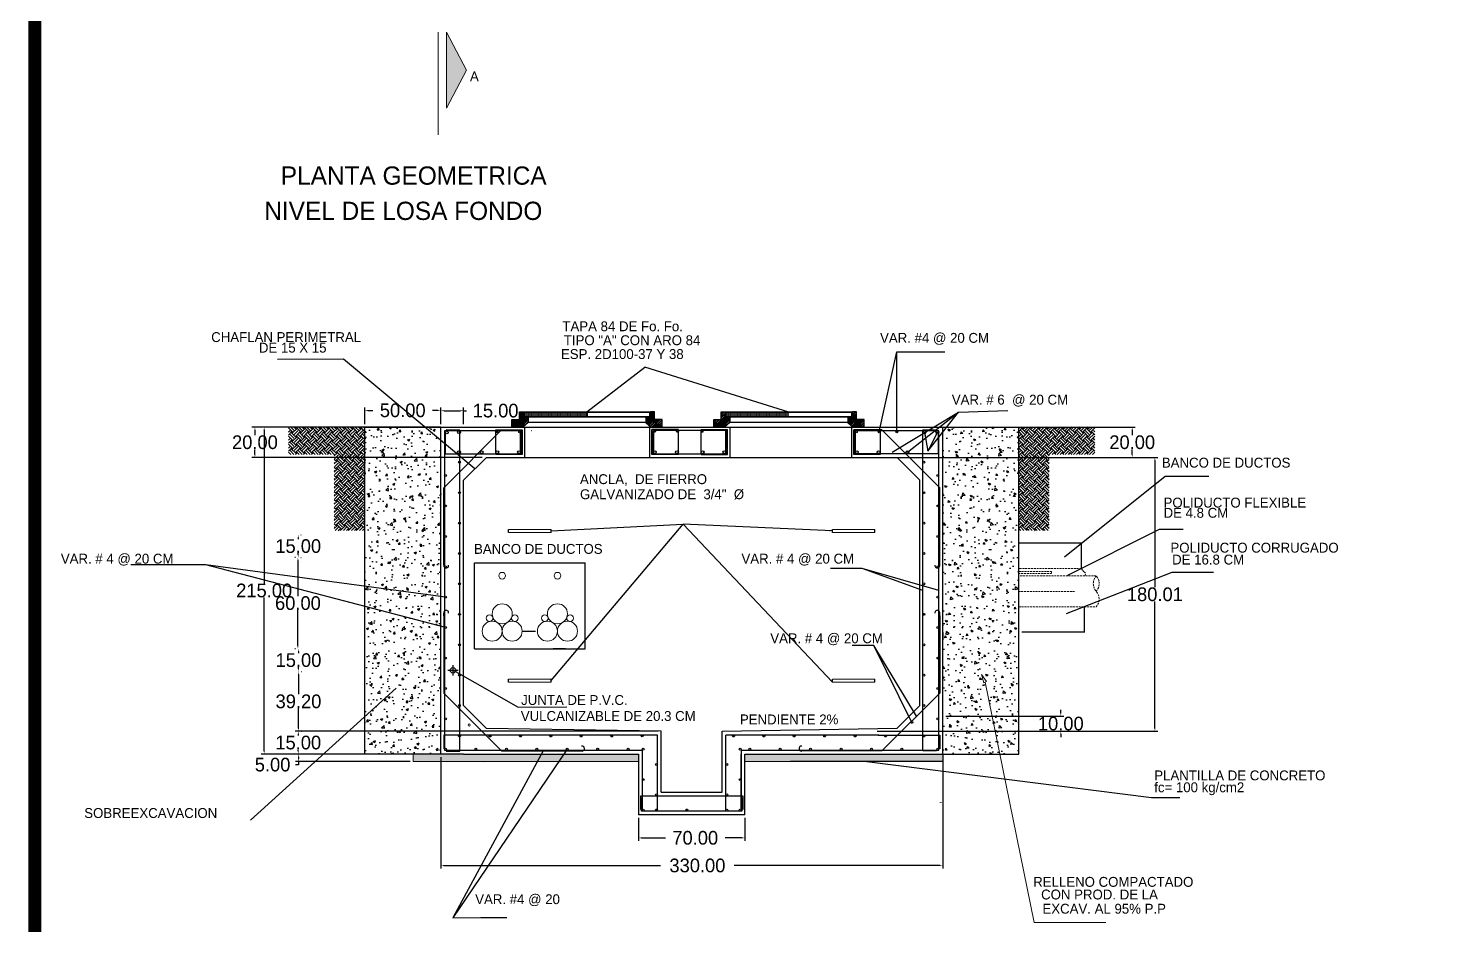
# Model space of a CAD drawing. Header units: centimetres. Extents: x 96 to 420531, y -3168 to 2218.
# Drawn here: x 96 to 1027, y 1113 to 1702 of the extents above; entities that cross this region are included whole.
import ezdxf

# ---------------------------------------------------------------- set-up
doc = ezdxf.new("R2010")
doc.units = ezdxf.units.CM
doc.header["$LTSCALE"] = 10
doc.header["$MEASUREMENT"] = 0
doc.linetypes.add('HIDDEN2', pattern=[0.1875, 0.125, -0.0625])
doc.layers.get('0').update_dxf_attribs({"linetype": 'CONTINUOUS'})
doc.layers.get('DEFPOINTS').update_dxf_attribs({"color": 2, "linetype": 'CONTINUOUS'})
for name, color, linetype in [('CABLES Y VARILLAS', 7, 'CONTINUOUS'), ('CONCRETO', 7, 'CONTINUOUS'), ('DIM', 7, 'CONTINUOUS'), ('Ductos', 30, 'CONTINUOUS'), ('HERRAJE', 13, 'CONTINUOUS'), ('MARCO', 7, 'CONTINUOUS'), ('REGISTRO', 1, 'CONTINUOUS'), ('TAPA', 120, 'CONTINUOUS'), ('TEXTOS', 7, 'CONTINUOUS'), ('TIERRA', 32, 'CONTINUOUS'), ('VARILLAS', 30, 'CONTINUOUS')]:
    doc.layers.add(name, color=color, linetype=linetype)
doc.styles.get("Standard").update_dxf_attribs({"font": ''})
doc.styles.add('Zurich', font='')
doc.styles.get('Standard').set_extended_font_data('Zurich Ex BT')
doc.styles.get('Zurich').set_extended_font_data('Zurich Ex BT')
doc.dimstyles.get("Standard").update_dxf_attribs({"dimtxt": 9, "dimasz": 2, "dimexe": 2, "dimexo": 2, "dimgap": 0.09, "dimtad": 0, "dimtih": 1, "dimtoh": 1, "dimzin": 0, "dimdsep": 46, "dimtxsty": 'Standard', "dimcen": 0.09, "dimadec": 0, "dimazin": 0, "dimtfac": 1, "dimtofl": 0, "dimtmove": 0, "dimatfit": 3, "dimfxl": 0, "dimtolj": 1, "dimtzin": 0, "dimarcsym": 0})
pattern_1 = [(45, (-263.6531, 1297.6111), (-0.8838835, 0.8838835), []), (45, (-263.6531, 1298.2361), (-0.8838835, 0.8838835), [])]
pattern_2 = [(45, (-130.9531, 1297.6111), (-0.8838835, 0.8838835), []), (45, (-130.9531, 1298.2361), (-0.8838835, 0.8838835), [])]

# ---------------------------------------------------------------- blocks, each defined once
blk = doc.blocks.new('_ClosedBlank')
at = {"color": 0, "linetype": 'ByBlock', "lineweight": -2}
for p, q in [((-1, 0.17), (0, 0)), ((-1, 0.17), (-1, -0.17)), ((0, 0), (-1, -0.17))]:
    blk.add_line(p, q, dxfattribs=at)
blk = doc.blocks.new('*D14')
at = {"layer": 'DEFPOINTS', "color": 0}
for p in [(244.71, 1439.9), (366.88, 1439.9), (396.07, 1419.91)]:
    blk.add_point(p, dxfattribs=at)
at = {"layer": 'DIM', "color": 0, "lineweight": -2}
for p, q in [((364.88, 1439.9), (242.71, 1439.9)), ((244.71, 1437.9), (244.71, 1434.57)), ((394.07, 1419.91), (242.71, 1419.91)), ((244.71, 1421.91), (244.71, 1425.24))]:
    blk.add_line(p, q, dxfattribs=at)
at = {"layer": 'DIM', "color": 0}
for points in [[(244.37, 1437.9), (245.04, 1437.9), (244.71, 1439.9)], [(244.37, 1421.91), (245.04, 1421.91), (244.71, 1419.91)]]:
    blk.add_solid(points, dxfattribs=at)
at = {"layer": 'DIM', "color": 0, "insert": (244.71, 1429.9), "char_height": 9, "attachment_point": 5}
blk.add_mtext('\\A1;20.00', dxfattribs=at)
blk = doc.blocks.new('*D15')
at = {"layer": 'DEFPOINTS', "color": 0}
for p in [(348.78, 1224.9), (273.44, 1219.9), (348.78, 1219.9)]:
    blk.add_point(p, dxfattribs=at)
at = {"layer": 'DIM', "color": 0, "lineweight": -2}
for p, q in [((346.78, 1224.9), (271.44, 1224.9)), ((273.44, 1222.9), (273.44, 1221.9)), ((346.78, 1219.9), (271.44, 1219.9)), ((273.44, 1217.9), (271.44, 1217.9)), ((273.44, 1219.9), (273.44, 1217.9))]:
    blk.add_line(p, q, dxfattribs=at)
at = {"layer": 'DIM', "color": 0}
for points in [[(273.11, 1222.9), (273.77, 1222.9), (273.44, 1224.9)], [(273.11, 1221.9), (273.77, 1221.9), (273.44, 1219.9)]]:
    blk.add_solid(points, dxfattribs=at)
at = {"layer": 'DIM', "color": 0, "insert": (256.32, 1217.9), "char_height": 9, "attachment_point": 5}
blk.add_mtext('\\A1;5.00', dxfattribs=at)
blk = doc.blocks.new('*D16')
at = {"layer": 'DEFPOINTS', "color": 0}
for p in [(366.88, 1450.87), (316.88, 1439.9), (366.88, 1439.9)]:
    blk.add_point(p, dxfattribs=at)
at = {"layer": 'DIM', "color": 0, "lineweight": -2}
for p, q in [((316.88, 1441.9), (316.88, 1452.87)), ((318.88, 1450.87), (322.25, 1450.87)), ((364.88, 1450.87), (361.51, 1450.87)), ((366.88, 1441.9), (366.88, 1452.87))]:
    blk.add_line(p, q, dxfattribs=at)
at = {"layer": 'DIM', "color": 0}
for points in [[(318.88, 1451.21), (318.88, 1450.54), (316.88, 1450.87)], [(364.88, 1451.21), (364.88, 1450.54), (366.88, 1450.87)]]:
    blk.add_solid(points, dxfattribs=at)
at = {"layer": 'DIM', "color": 0, "insert": (341.88, 1450.87), "char_height": 9, "attachment_point": 5}
blk.add_mtext('\\A1;50.00', dxfattribs=at)
blk = doc.blocks.new('*D17')
at = {"layer": 'DEFPOINTS', "color": 0}
for p in [(381.88, 1450.69), (366.88, 1439.9), (381.88, 1439.9)]:
    blk.add_point(p, dxfattribs=at)
at = {"layer": 'DIM', "color": 0, "lineweight": -2}
for p, q in [((366.88, 1441.9), (366.88, 1452.69)), ((368.88, 1450.69), (379.88, 1450.69)), ((381.88, 1441.9), (381.88, 1452.69)), ((381.88, 1450.69), (383.88, 1450.69))]:
    blk.add_line(p, q, dxfattribs=at)
at = {"layer": 'DIM', "color": 0}
for points in [[(368.88, 1451.02), (368.88, 1450.36), (366.88, 1450.69)], [(379.88, 1451.02), (379.88, 1450.36), (381.88, 1450.69)]]:
    blk.add_solid(points, dxfattribs=at)
at = {"layer": 'DIM', "color": 0, "insert": (402.94, 1450.69), "char_height": 9, "attachment_point": 5}
blk.add_mtext('\\A1;15.00', dxfattribs=at)
blk = doc.blocks.new('*D18')
at = {"layer": 'DEFPOINTS', "color": 0}
for p in [(696.88, 1439.9), (663.71, 1419.91), (821.43, 1419.91)]:
    blk.add_point(p, dxfattribs=at)
at = {"layer": 'DIM', "color": 0, "lineweight": -2}
for p, q in [((698.88, 1439.9), (823.43, 1439.9)), ((821.43, 1437.9), (821.43, 1434.57)), ((665.71, 1419.91), (823.43, 1419.91)), ((821.43, 1421.91), (821.43, 1425.24))]:
    blk.add_line(p, q, dxfattribs=at)
at = {"layer": 'DIM', "color": 0}
for points in [[(821.1, 1437.9), (821.76, 1437.9), (821.43, 1439.9)], [(821.1, 1421.91), (821.76, 1421.91), (821.43, 1419.91)]]:
    blk.add_solid(points, dxfattribs=at)
at = {"layer": 'DIM', "color": 0, "insert": (821.43, 1429.9), "char_height": 9, "attachment_point": 5}
blk.add_mtext('\\A1;20.00', dxfattribs=at)
blk = doc.blocks.new('*D19')
at = {"layer": 'DEFPOINTS', "color": 0}
for p in [(366.88, 1439.9), (250.79, 1224.9), (366.88, 1224.9)]:
    blk.add_point(p, dxfattribs=at)
at = {"layer": 'DIM', "color": 0, "lineweight": -2}
for p, q in [((364.88, 1439.9), (248.79, 1439.9)), ((250.79, 1437.9), (250.79, 1337.07)), ((250.79, 1226.9), (250.79, 1327.74)), ((364.88, 1224.9), (248.79, 1224.9))]:
    blk.add_line(p, q, dxfattribs=at)
at = {"layer": 'DIM', "color": 0}
for points in [[(250.46, 1437.9), (251.12, 1437.9), (250.79, 1439.9)], [(250.46, 1226.9), (251.12, 1226.9), (250.79, 1224.9)]]:
    blk.add_solid(points, dxfattribs=at)
at = {"layer": 'DIM', "color": 0, "insert": (250.79, 1332.4), "char_height": 9, "attachment_point": 5}
blk.add_mtext('\\A1;215.00', dxfattribs=at)
blk = doc.blocks.new('*D20')
at = {"layer": 'DEFPOINTS', "color": 0}
for p in [(666.88, 1419.91), (651.88, 1239.9), (836.34, 1239.9)]:
    blk.add_point(p, dxfattribs=at)
at = {"layer": 'DIM', "color": 0, "lineweight": -2}
for p, q in [((668.88, 1419.91), (838.34, 1419.91)), ((836.34, 1417.91), (836.34, 1334.57)), ((836.34, 1241.9), (836.34, 1325.24)), ((653.88, 1239.9), (838.34, 1239.9))]:
    blk.add_line(p, q, dxfattribs=at)
at = {"layer": 'DIM', "color": 0}
for points in [[(836.01, 1417.91), (836.68, 1417.91), (836.34, 1419.91)], [(836.01, 1241.9), (836.68, 1241.9), (836.34, 1239.9)]]:
    blk.add_solid(points, dxfattribs=at)
at = {"layer": 'DIM', "color": 0, "insert": (836.34, 1329.9), "char_height": 9, "attachment_point": 5}
blk.add_mtext('\\A1;180.01', dxfattribs=at)
blk = doc.blocks.new('*D21')
at = {"layer": 'DEFPOINTS', "color": 0}
for p in [(696.88, 1249.9), (774.49, 1249.9), (696.88, 1239.9)]:
    blk.add_point(p, dxfattribs=at)
at = {"layer": 'DIM', "color": 0, "lineweight": -2}
for p, q in [((698.88, 1249.9), (776.49, 1249.9)), ((774.49, 1251.9), (774.49, 1253.9)), ((698.88, 1239.9), (776.49, 1239.9)), ((774.49, 1237.9), (774.49, 1235.9))]:
    blk.add_line(p, q, dxfattribs=at)
at = {"layer": 'DIM', "color": 0}
for points in [[(774.16, 1251.9), (774.83, 1251.9), (774.49, 1249.9)], [(774.16, 1237.9), (774.83, 1237.9), (774.49, 1239.9)]]:
    blk.add_solid(points, dxfattribs=at)
at = {"layer": 'DIM', "color": 0, "insert": (774.49, 1244.9), "char_height": 9, "attachment_point": 5}
blk.add_mtext('\\A1;10.00', dxfattribs=at)
blk = doc.blocks.new('*D22')
at = {"layer": 'DEFPOINTS', "color": 0}
for p in [(273.19, 1239.9), (511.88, 1239.9), (366.88, 1224.9)]:
    blk.add_point(p, dxfattribs=at)
at = {"layer": 'DIM', "color": 0, "lineweight": -2}
for p, q in [((509.88, 1239.9), (271.19, 1239.9)), ((273.19, 1237.9), (273.19, 1237.07)), ((364.88, 1224.9), (271.19, 1224.9)), ((273.19, 1226.9), (273.19, 1227.73))]:
    blk.add_line(p, q, dxfattribs=at)
at = {"layer": 'DIM', "color": 0}
for points in [[(272.86, 1237.9), (273.53, 1237.9), (273.19, 1239.9)], [(272.86, 1226.9), (273.53, 1226.9), (273.19, 1224.9)]]:
    blk.add_solid(points, dxfattribs=at)
at = {"layer": 'DIM', "color": 0, "insert": (273.19, 1232.4), "char_height": 9, "attachment_point": 5}
blk.add_mtext('\\A1;15.00', dxfattribs=at)
blk = doc.blocks.new('*D23')
at = {"layer": 'DEFPOINTS', "color": 0}
for p in [(273.19, 1279.1), (273.34, 1279.1), (273.19, 1239.9)]:
    blk.add_point(p, dxfattribs=at)
at = {"layer": 'DIM', "color": 0, "lineweight": -2}
for p, q in [((273.34, 1277.1), (273.34, 1264.17)), ((275.19, 1279.1), (275.34, 1279.1)), ((273.34, 1241.9), (273.34, 1254.83)), ((275.19, 1239.9), (275.34, 1239.9))]:
    blk.add_line(p, q, dxfattribs=at)
at = {"layer": 'DIM', "color": 0}
for points in [[(273.01, 1277.1), (273.67, 1277.1), (273.34, 1279.1)], [(273.01, 1241.9), (273.67, 1241.9), (273.34, 1239.9)]]:
    blk.add_solid(points, dxfattribs=at)
at = {"layer": 'DIM', "color": 0, "insert": (273.34, 1259.5), "char_height": 9, "attachment_point": 5}
blk.add_mtext('\\A1;39.20', dxfattribs=at)
blk = doc.blocks.new('*D24')
at = {"layer": 'DEFPOINTS', "color": 0}
for p in [(273.34, 1294.1), (273.35, 1294.1), (273.34, 1279.1)]:
    blk.add_point(p, dxfattribs=at)
at = {"layer": 'DIM', "color": 0, "lineweight": -2}
for p, q in [((273.35, 1292.1), (273.35, 1291.27)), ((275.34, 1294.1), (275.35, 1294.1)), ((273.35, 1281.1), (273.35, 1281.93)), ((275.34, 1279.1), (275.35, 1279.1))]:
    blk.add_line(p, q, dxfattribs=at)
at = {"layer": 'DIM', "color": 0}
for points in [[(273.01, 1292.1), (273.68, 1292.1), (273.35, 1294.1)], [(273.01, 1281.1), (273.68, 1281.1), (273.35, 1279.1)]]:
    blk.add_solid(points, dxfattribs=at)
at = {"layer": 'DIM', "color": 0, "insert": (273.35, 1286.6), "char_height": 9, "attachment_point": 5}
blk.add_mtext('\\A1;15.00', dxfattribs=at)
blk = doc.blocks.new('*D25')
at = {"layer": 'DEFPOINTS', "color": 0}
for p in [(272.98, 1354.1), (273.35, 1354.1), (273.35, 1294.1)]:
    blk.add_point(p, dxfattribs=at)
at = {"layer": 'DIM', "color": 0, "lineweight": -2}
for p, q in [((271.35, 1354.1), (270.98, 1354.1)), ((272.98, 1352.1), (272.98, 1328.77)), ((272.98, 1296.1), (272.98, 1319.43)), ((271.35, 1294.1), (270.98, 1294.1))]:
    blk.add_line(p, q, dxfattribs=at)
at = {"layer": 'DIM', "color": 0}
for points in [[(272.64, 1352.1), (273.31, 1352.1), (272.98, 1354.1)], [(272.64, 1296.1), (273.31, 1296.1), (272.98, 1294.1)]]:
    blk.add_solid(points, dxfattribs=at)
at = {"layer": 'DIM', "color": 0, "insert": (272.98, 1324.1), "char_height": 9, "attachment_point": 5}
blk.add_mtext('\\A1;60.00', dxfattribs=at)
blk = doc.blocks.new('*D26')
at = {"layer": 'DEFPOINTS', "color": 0}
for p in [(272.98, 1369.1), (273.17, 1369.1), (272.98, 1354.1)]:
    blk.add_point(p, dxfattribs=at)
at = {"layer": 'DIM', "color": 0, "lineweight": -2}
for p, q in [((273.17, 1367.1), (273.17, 1366.27)), ((274.98, 1369.1), (275.17, 1369.1)), ((273.17, 1356.1), (273.17, 1356.93)), ((274.98, 1354.1), (275.17, 1354.1))]:
    blk.add_line(p, q, dxfattribs=at)
at = {"layer": 'DIM', "color": 0}
for points in [[(272.83, 1367.1), (273.5, 1367.1), (273.17, 1369.1)], [(272.83, 1356.1), (273.5, 1356.1), (273.17, 1354.1)]]:
    blk.add_solid(points, dxfattribs=at)
at = {"layer": 'DIM', "color": 0, "insert": (273.17, 1361.6), "char_height": 9, "attachment_point": 5}
blk.add_mtext('\\A1;15.00', dxfattribs=at)
blk = doc.blocks.new('*D34')
at = {"layer": 'DEFPOINTS', "color": 0}
for p in [(496.88, 1184.9), (566.88, 1184.9), (566.88, 1169.76)]:
    blk.add_point(p, dxfattribs=at)
at = {"layer": 'DIM', "color": 0, "lineweight": -2}
for p, q in [((496.88, 1182.9), (496.88, 1167.76)), ((566.88, 1182.9), (566.88, 1167.76)), ((498.88, 1169.76), (514.6, 1169.76)), ((564.88, 1169.76), (553.76, 1169.76))]:
    blk.add_line(p, q, dxfattribs=at)
at = {"layer": 'DIM', "color": 0}
for points in [[(498.88, 1170.1), (498.88, 1169.43), (496.88, 1169.76)], [(564.88, 1170.1), (564.88, 1169.43), (566.88, 1169.76)]]:
    blk.add_solid(points, dxfattribs=at)
at = {"layer": 'DIM', "color": 0, "insert": (534.18, 1169.76), "char_height": 9, "attachment_point": 5}
blk.add_mtext('\\A1;70.00', dxfattribs=at)
blk = doc.blocks.new('*D35')
at = {"layer": 'DEFPOINTS', "color": 0}
for p in [(366.88, 1224.9), (696.88, 1224.9), (696.88, 1151.58)]:
    blk.add_point(p, dxfattribs=at)
at = {"layer": 'DIM', "color": 0, "lineweight": -2}
for p, q in [((366.88, 1222.9), (366.88, 1149.58)), ((696.88, 1222.9), (696.88, 1149.58)), ((368.88, 1151.58), (511.39, 1151.58)), ((694.88, 1151.58), (559.83, 1151.58))]:
    blk.add_line(p, q, dxfattribs=at)
at = {"layer": 'DIM', "color": 0}
for points in [[(368.88, 1151.91), (368.88, 1151.24), (366.88, 1151.58)], [(694.88, 1151.91), (694.88, 1151.24), (696.88, 1151.58)]]:
    blk.add_solid(points, dxfattribs=at)
at = {"layer": 'DIM', "color": 0, "insert": (535.61, 1151.58), "char_height": 9, "attachment_point": 5}
blk.add_mtext('\\A1;330.00', dxfattribs=at)
blk = doc.blocks.new('Marco-Reg')
at = {"layer": 'MARCO', "linetype": 'Continuous', "const_width": 8.47}
blk.add_lwpolyline([(3366.55, 100), (3366.55, 2213.65), (100, 2213.65), (100, 100)], close=True, dxfattribs=at)

msp = doc.modelspace()

# ---------------------------------------------------------------- hatches: boundary and pattern name
at = {"layer": 'CONCRETO'}
h = msp.add_hatch(dxfattribs=at)
h.set_pattern_fill('AR-CONC', color=256, scale=2, style=0)
h.set_pattern_definition([(50, (-1810.176, 159.658), (14.345204, -1.25504), [1.5, -16.5]), (355, (-1810.176, 159.658), (-2.77503, 15.04384), [1.2, -13.2]), (100.4514, (-1808.98, 159.554), (11.57019, 13.78879), [1.2748, -14.02284]), (46.1842, (-1810.176, 163.658), (21.34482, -3.31038), [2.25, -24.75]), (96.6356, (-1808.397, 163.382), (18.69325, 19.48236), [1.9122, -21.03426]), (351.1842, (-1810.176, 163.658), (18.69324, 19.48237), [1.8, -19.8]), (21, (-1808.176, 162.658), (11.93814, -8.05238), [1.5, -16.5]), (326, (-1808.176, 162.658), (4.86631, 14.503), [1.2, -13.2]), (71.4514, (-1807.181, 161.987), (16.80445, 6.45061), [1.2748, -14.02284]), (37.5, (-1810.176, 159.6584), (0.243197, 6.657877), [0, -13.04, 0, -13.4, 0, -13.25]), (7.5, (-1810.176, 159.6584), (5.26139, 7.888234), [0, -7.64, 0, -12.74, 0, -5.05]), (327.5, (-1814.636, 159.6584), (10.676449, -0.451097), [0, -5, 0, -15.6, 0, -20.7]), (317.5, (-1816.636, 159.658), (11.663723, 2.0021), [0, -6.5, 0, -10.36, 0, -14.7])])
h.paths.add_polyline_path([(366.88, 1439.903), (316.88, 1439.903), (316.88, 1224.901), (366.88, 1224.901), (366.88, 1330.325), (366.673, 1330.357), (366.88, 1330.572), (366.88, 1334.056), (366.338, 1334.422), (366.88, 1334.63), (366.88, 1398.619)])
h = msp.add_hatch(dxfattribs=at)
h.set_pattern_fill('AR-CONC', color=256, scale=2, style=0)
h.set_pattern_definition([(130, (2873.935, 159.658), (-14.345204, -1.25504), [1.5, -16.5]), (185, (2873.935, 159.658), (2.77503, 15.04384), [1.2, -13.2]), (79.5486, (2872.74, 159.554), (-11.57019, 13.78879), [1.2748, -14.02284]), (133.8158, (2873.935, 163.658), (-21.34482, -3.31038), [2.25, -24.75]), (83.3644, (2872.157, 163.382), (-18.69325, 19.48236), [1.9122, -21.03426]), (188.8158, (2873.935, 163.658), (-18.69324, 19.48237), [1.8, -19.8]), (159, (2871.935, 162.658), (-11.93814, -8.05238), [1.5, -16.5]), (214, (2871.935, 162.658), (-4.86631, 14.503), [1.2, -13.2]), (108.5486, (2870.94, 161.987), (-16.80445, 6.45061), [1.2748, -14.02284]), (142.5, (2873.9355, 159.6584), (-0.243197, 6.657877), [0, -13.04, 0, -13.4, 0, -13.25]), (172.5, (2873.9355, 159.6584), (-5.26139, 7.888234), [0, -7.64, 0, -12.74, 0, -5.05]), (212.5, (2878.3955, 159.6584), (-10.676449, -0.451097), [0, -5, 0, -15.6, 0, -20.7]), (222.5, (2880.3955, 159.658), (-11.663723, 2.0021), [0, -6.5, 0, -10.36, 0, -14.7])])
h.paths.add_polyline_path([(696.88, 1439.903), (746.88, 1439.903), (746.88, 1224.901), (696.88, 1224.901), (696.88, 1330.325), (697.086, 1330.357), (696.88, 1330.572), (696.88, 1334.056), (697.421, 1334.422), (696.88, 1334.63), (696.88, 1398.619)])
h = msp.add_hatch(dxfattribs=at)
h.set_pattern_fill('AR-CONC', color=256, style=0)
h.set_pattern_definition([(50, (-3674.264, 2208.2433), (7.172602, -0.627521), [0.75, -8.25]), (355, (-3674.264, 2208.243), (-1.387513, 7.521921), [0.6, -6.6]), (100.4514, (-3673.6664, 2208.191), (5.785094, 6.894395), [0.637402, -7.011421]), (46.1842, (-3674.264, 2210.243), (10.67241, -1.65519), [1.125, -12.375]), (96.6356, (-3673.375, 2210.105), (9.346627, 9.741179), [0.956103, -10.51713]), (351.1842, (-3674.264, 2210.243), (9.34662, 9.741186), [0.9, -9.9]), (21, (-3673.264, 2209.7433), (5.9690705, -4.026189), [0.75, -8.25]), (326, (-3673.264, 2209.743), (2.433153, 7.2515), [0.6, -6.6]), (71.4514, (-3672.767, 2209.408), (8.402226, 3.225305), [0.637402, -7.011421]), (37.5, (-3674.264, 2208.2433), (0.1215986, 3.3289385), [0, -6.52, 0, -6.7, 0, -6.625]), (7.5, (-3674.264, 2208.2433), (2.6306954, 3.944117), [0, -3.82, 0, -6.37, 0, -2.525]), (327.5, (-3676.494, 2208.2433), (5.3382244, -0.2255487), [0, -2.5, 0, -7.8, 0, -10.35]), (317.5, (-3677.494, 2208.2433), (5.8318617, 1.00105), [0, -3.25, 0, -5.18, 0, -7.35])])
h.paths.add_polyline_path([(696.88, 1224.901), (666.88, 1224.901), (566.88, 1224.901), (566.88, 1219.901), (596.88, 1219.901), (696.88, 1219.901)])
h.paths.add_polyline_path([(496.88, 1224.901), (381.88, 1224.901), (366.88, 1224.901), (348.78, 1224.901), (348.78, 1219.901), (496.88, 1219.901)])
at = {"layer": 'HERRAJE'}
h = msp.add_hatch(dxfattribs=at)
h.set_pattern_fill('STEEL', color=256, scale=10, style=0)
h.set_pattern_definition(pattern_1)
h.paths.add_polyline_path([(418.63, 1444.903), (413.63, 1444.903), (413.63, 1439.903), (420.78, 1439.903), (424.28, 1442.903), (424.28, 1446.703), (421.28, 1446.703), (421.28, 1449.903), (418.63, 1449.903)])
h = msp.add_hatch(dxfattribs=at)
h.set_pattern_fill('STEEL', color=256, scale=10, style=0)
h.set_pattern_definition(pattern_1)
h.paths.add_polyline_path([(507.43, 1444.903), (507.43, 1449.903), (504.78, 1449.903), (504.78, 1446.703), (501.78, 1446.703), (501.78, 1442.903), (505.28, 1439.903), (512.43, 1439.903), (512.43, 1444.903)])
h = msp.add_hatch(dxfattribs=at)
h.set_pattern_fill('STEEL', color=256, scale=10, style=0)
h.set_pattern_definition(pattern_2)
h.paths.add_polyline_path([(551.33, 1444.903), (546.33, 1444.903), (546.33, 1439.903), (553.48, 1439.903), (556.98, 1442.903), (556.98, 1446.703), (553.98, 1446.703), (553.98, 1449.903), (551.33, 1449.903)])
h = msp.add_hatch(dxfattribs=at)
h.set_pattern_fill('STEEL', color=256, scale=10, style=0)
h.set_pattern_definition(pattern_2)
h.paths.add_polyline_path([(640.13, 1444.903), (640.13, 1449.903), (637.48, 1449.903), (637.48, 1446.703), (634.48, 1446.703), (634.48, 1442.903), (637.98, 1439.903), (645.13, 1439.903), (645.13, 1444.903)])
at = {"layer": 'TAPA'}
h = msp.add_hatch(dxfattribs=at)
h.set_pattern_fill('DOTS', color=256, scale=10, style=0)
h.set_pattern_definition([(0, (421.0297, 1446.7027), (0.3125, 0.625), [0, -0.625])])
h.paths.add_polyline_path([(421.88, 1449.703), (421.88, 1446.703), (463.03, 1446.703), (463.03, 1449.703)])
h = msp.add_hatch(dxfattribs=at)
h.set_pattern_fill('DOTS', color=256, scale=10, style=0)
h.set_pattern_definition([(0, (553.7297, 1446.7027), (0.3125, 0.625), [0, -0.625])])
h.paths.add_polyline_path([(554.58, 1449.703), (554.58, 1446.703), (595.73, 1446.703), (595.73, 1449.703)])
at = {"layer": 'TIERRA'}
h = msp.add_hatch(dxfattribs=at)
h.set_pattern_fill('EARTH', color=256, scale=15, angle=45, style=0)
h.set_pattern_definition([(135, (3769.701, 153.2798), (-4e-16, 5.303301), [3.75, -3.75]), (135, (3770.6954, 154.274), (-4e-16, 5.303301), [3.75, -3.75]), (135, (3771.6898, 155.2685), (-4e-16, 5.303301), [3.75, -3.75]), (45, (3771.6898, 155.9314), (5.303301, 4e-16), [3.75, -3.75]), (45, (3770.6954, 156.9258), (5.303301, 4e-16), [3.75, -3.75]), (45, (3769.701, 157.92), (5.303301, 4e-16), [3.75, -3.75])])
h.paths.add_polyline_path([(316.88, 1439.903), (266.88, 1439.903), (266.88, 1421.903), (296.88, 1421.903), (296.88, 1371.903), (316.88, 1371.903), (316.88, 1419.903)])
h = msp.add_hatch(dxfattribs=at)
h.set_pattern_fill('EARTH', color=256, scale=15, angle=45, style=0)
h.set_pattern_definition([(45, (-2705.9416, 153.2798), (4e-16, 5.303301), [3.75, -3.75]), (45, (-2706.936, 154.274), (4e-16, 5.303301), [3.75, -3.75]), (45, (-2707.9303, 155.2685), (4e-16, 5.303301), [3.75, -3.75]), (135, (-2707.9303, 155.9314), (-5.303301, 4e-16), [3.75, -3.75]), (135, (-2706.936, 156.9258), (-5.303301, 4e-16), [3.75, -3.75]), (135, (-2705.9416, 157.92), (-5.303301, 4e-16), [3.75, -3.75])])
h.paths.add_polyline_path([(746.88, 1439.903), (796.88, 1439.903), (796.88, 1421.903), (766.88, 1421.903), (766.88, 1371.903), (746.88, 1371.903), (746.88, 1419.903)])

# ---------------------------------------------------------------- linework, layer by layer
at = {"layer": 'CABLES Y VARILLAS', "lineweight": 5}
msp.add_circle((385.551, 1243.948), 0.715, dxfattribs=at)
at = {"layer": 'CONCRETO'}
for p, q in [((366.88, 1224.901), (348.78, 1224.901)), ((696.88, 1224.901), (696.88, 1219.901)), ((696.88, 1219.901), (596.88, 1219.901))]:
    msp.add_line(p, q, dxfattribs=at)
at = {"layer": 'DIM'}
for p, q in [((316.88, 1439.903), (366.88, 1439.903)), ((366.88, 1224.901), (316.88, 1224.901))]:
    msp.add_line(p, q, dxfattribs=at)
msp.add_solid([(694.88, 1193.453), (694.88, 1192.787), (696.88, 1193.12)], dxfattribs=at)
at = {"layer": 'Ductos'}
for p, q in [((788.04, 1363.614), (746.88, 1363.614)), ((788.04, 1346.814), (788.04, 1363.614)), ((790.086, 1304.901), (790.086, 1321.701)), ((790.086, 1305.091), (748.925, 1305.091))]:
    msp.add_line(p, q, dxfattribs=at)
at = {"layer": 'Ductos', "linetype": 'HIDDEN2', "lineweight": 5}
for p, q in [((788.04, 1346.814), (746.88, 1346.814)), ((746.88, 1345.003), (768.444, 1345.003)), ((768.444, 1343.639), (746.88, 1343.639)), ((797.763, 1342.01), (746.88, 1342.01)), ((768.444, 1345.003), (768.444, 1343.639)), ((776.773, 1342.119), (776.773, 1342.01)), ((788.04, 1346.814), (788.91, 1345.655)), ((788.91, 1345.655), (789.439, 1344.95)), ((789.439, 1344.95), (790.144, 1344.598)), ((790.144, 1344.598), (790.673, 1343.893)), ((790.673, 1343.188), (790.378, 1342.01)), ((783.529, 1331.781), (746.88, 1331.781)), ((746.88, 1321.701), (797.763, 1321.701))]:
    msp.add_line(p, q, dxfattribs=at)
at = {"layer": 'Ductos'}
for centre in [(370.876, 1436.42), (378.92, 1436.554), (684.917, 1436.556), (693.363, 1436.556), (378.92, 1423.376), (393.706, 1423.392), (404.025, 1423.329), (418.381, 1423.352), (640.429, 1423.392), (654.746, 1423.392), (673.706, 1423.392)]:
    msp.add_circle(centre, 0.95, dxfattribs=at)
at = {"layer": 'Ductos', "linetype": 'HIDDEN2', "lineweight": 5}
for centre, start, end in [((803.565, 1336.932), 138.814075, 221.185925), ((791.96, 1336.932), 318.814075, 41.185925), ((791.96, 1326.778), 318.814075, 41.185925)]:
    msp.add_arc(centre, 7.71, start, end, dxfattribs=at)
at = {"layer": 'HERRAJE'}
for p, q in [((421.28, 1449.903), (504.78, 1449.903)), ((424.28, 1446.703), (501.78, 1446.703)), ((553.98, 1449.903), (637.48, 1449.903)), ((556.98, 1446.703), (634.48, 1446.703)), ((420.78, 1439.903), (505.28, 1439.903)), ((501.78, 1442.903), (424.28, 1442.903)), ((553.48, 1439.903), (637.98, 1439.903)), ((634.48, 1442.903), (556.98, 1442.903))]:
    msp.add_line(p, q, dxfattribs=at)
for points in [[(413.63, 1444.903), (418.63, 1444.903), (418.63, 1449.903), (421.28, 1449.903), (421.28, 1446.703), (424.28, 1446.703), (424.28, 1442.903), (420.78, 1439.903), (413.63, 1439.903)], [(504.78, 1449.903), (504.78, 1446.703), (501.78, 1446.703), (501.78, 1442.903), (505.28, 1439.903), (512.43, 1439.903), (512.43, 1444.903), (507.43, 1444.903), (507.43, 1449.903)], [(546.33, 1444.903), (551.33, 1444.903), (551.33, 1449.903), (553.98, 1449.903), (553.98, 1446.703), (556.98, 1446.703), (556.98, 1442.903), (553.48, 1439.903), (546.33, 1439.903)], [(637.48, 1449.903), (637.48, 1446.703), (634.48, 1446.703), (634.48, 1442.903), (637.98, 1439.903), (645.13, 1439.903), (645.13, 1444.903), (640.13, 1444.903), (640.13, 1449.903)]]:
    msp.add_lwpolyline(points, close=True, dxfattribs=at)
at = {"layer": 'REGISTRO'}
for p, q in [((316.88, 1224.901), (316.88, 1439.903)), ((366.88, 1439.903), (316.88, 1439.903)), ((366.88, 1224.901), (366.88, 1439.903)), ((366.88, 1439.903), (696.88, 1439.903)), ((369.88, 1435.407), (369.88, 1431.407)), ((379.38, 1437.973), (370.879, 1437.993)), ((402.98, 1421.907), (402.98, 1437.993)), ((402.98, 1437.993), (420.38, 1437.993)), ((419.38, 1437.493), (419.38, 1422.407)), ((419.88, 1422.407), (419.88, 1437.519)), ((420.38, 1437.993), (420.38, 1421.907)), ((421.88, 1439.903), (421.88, 1419.907)), ((504.18, 1439.903), (504.18, 1419.907)), ((523.08, 1438.254), (505.68, 1438.254)), ((505.68, 1421.907), (505.68, 1438.254)), ((523.08, 1437.754), (523.08, 1438.254)), ((523.08, 1422.407), (523.08, 1437.754)), ((537.98, 1437.754), (537.98, 1438.254)), ((537.98, 1438.254), (555.38, 1438.254)), ((537.98, 1422.407), (537.98, 1437.754)), ((554.38, 1422.407), (554.38, 1437.754)), ((555.38, 1421.907), (555.38, 1438.254)), ((556.88, 1439.903), (556.88, 1420.251)), ((636.88, 1439.903), (636.88, 1419.907)), ((638.38, 1421.907), (638.38, 1437.993)), ((638.38, 1437.993), (655.78, 1437.993)), ((694.38, 1437.493), (638.38, 1437.493)), ((638.88, 1422.407), (638.88, 1437.519)), ((639.38, 1437.493), (639.38, 1422.407)), ((655.78, 1437.993), (655.78, 1421.907)), ((693.88, 1435.407), (693.88, 1431.407)), ((696.88, 1224.901), (696.88, 1439.903)), ((696.88, 1439.903), (746.88, 1439.903)), ((746.88, 1224.901), (746.88, 1439.903)), ((369.88, 1431.407), (369.88, 1422.407)), ((693.88, 1431.407), (693.88, 1422.407)), ((369.88, 1422.407), (420.38, 1422.407)), ((396.88, 1419.907), (381.88, 1404.907)), ((396.88, 1419.907), (666.88, 1419.907)), ((420.38, 1421.907), (402.98, 1421.907)), ((523.08, 1421.907), (505.68, 1421.907)), ((523.08, 1422.407), (523.08, 1421.907)), ((537.98, 1422.407), (537.98, 1421.907)), ((537.98, 1421.907), (555.38, 1421.907)), ((693.88, 1422.407), (638.38, 1422.407)), ((655.78, 1421.907), (638.38, 1421.907)), ((666.88, 1419.907), (681.88, 1404.907)), ((677.824, 1419.907), (681.88, 1419.907)), ((381.88, 1256.901), (381.88, 1404.907)), ((681.88, 1256.901), (681.88, 1404.907)), ((411.465, 1370.686), (411.465, 1372.576)), ((439.38, 1370.686), (439.38, 1372.576)), ((624.38, 1370.686), (624.38, 1372.576)), ((652.294, 1370.686), (652.294, 1372.576)), ((389.082, 1294.101), (389.082, 1350.686)), ((389.082, 1350.686), (461.764, 1350.686)), ((461.764, 1294.101), (461.764, 1350.686)), ((420.423, 1305.686), (429.065, 1305.686)), ((389.082, 1294.101), (461.764, 1294.101)), ((448.821, 1294.101), (440.879, 1294.101)), ((411.465, 1272.211), (411.465, 1274.101)), ((439.38, 1272.211), (439.38, 1274.101)), ((624.38, 1272.211), (624.38, 1274.101)), ((652.294, 1272.211), (652.294, 1274.101)), ((381.88, 1256.901), (397.011, 1241.769)), ((681.88, 1256.901), (666.88, 1241.901)), ((511.88, 1239.901), (397.011, 1241.769)), ((511.88, 1199.901), (511.88, 1239.901)), ((551.88, 1239.901), (666.88, 1241.901)), ((551.88, 1199.901), (551.88, 1239.901)), ((381.88, 1224.901), (366.88, 1224.901)), ((381.88, 1224.901), (496.88, 1224.901)), ((496.88, 1224.901), (496.88, 1184.901)), ((564.38, 1227.401), (564.38, 1227.401)), ((564.38, 1187.401), (564.38, 1224.901)), ((566.88, 1224.901), (666.88, 1224.901)), ((566.88, 1184.901), (566.88, 1224.901)), ((666.88, 1224.901), (696.88, 1224.901)), ((696.88, 1224.901), (746.88, 1224.901)), ((511.88, 1199.901), (551.88, 1199.901)), ((511.88, 1199.901), (551.88, 1199.901)), ((566.88, 1184.901), (496.88, 1184.901))]:
    msp.add_line(p, q, dxfattribs=at)
at = {"layer": 'REGISTRO', "lineweight": 5}
for p, q in [((439.38, 1372.576), (411.465, 1372.576)), ((439.38, 1370.686), (411.465, 1370.686)), ((624.38, 1372.576), (652.294, 1372.576)), ((624.38, 1370.686), (652.294, 1370.686)), ((381.88, 1256.901), (381.88, 1329.223)), ((439.38, 1274.101), (411.465, 1274.101)), ((439.38, 1272.211), (411.465, 1272.211)), ((624.38, 1274.101), (652.294, 1274.101)), ((624.38, 1272.211), (652.294, 1272.211))]:
    msp.add_line(p, q, dxfattribs=at)
at = {"layer": 'REGISTRO'}
for points in [[(368.88, 1349.107), (368.88, 1399.907), (406.88, 1437.993), (420.38, 1437.993)], [(370.38, 1226.88), (379.38, 1226.88), (379.38, 1437.973), (370.38, 1437.973)], [(506.18, 1437.717), (506.18, 1422.407), (506.68, 1422.407), (531.88, 1422.407)], [(554.38, 1437.754), (506.68, 1437.754), (506.68, 1422.407)], [(554.38, 1422.407), (554.38, 1437.754), (531.88, 1437.754)], [(531.88, 1422.407), (554.88, 1422.407), (554.88, 1437.717)], [(694.88, 1349.107), (694.88, 1399.907), (656.88, 1437.993), (638.38, 1437.993)], [(368.88, 1315.787), (368.88, 1264.987), (406.88, 1226.901), (457.68, 1226.901)], [(379.38, 1226.901), (370.38, 1226.901)]]:
    msp.add_lwpolyline(points, dxfattribs=at)
at = {"layer": 'TAPA'}
msp.add_line((463.03, 1449.703), (463.03, 1446.703), dxfattribs=at)
for points in [[(421.88, 1449.703), (504.18, 1449.703), (504.18, 1446.703), (421.88, 1446.703)], [(554.58, 1449.703), (636.88, 1449.703), (636.88, 1446.703), (554.58, 1446.703)]]:
    msp.add_lwpolyline(points, close=True, dxfattribs=at)
at = {"layer": 'TEXTOS', "color": 0, "lineweight": 5}
msp.add_line((365.28, 1632.028), (365.28, 1699.592), dxfattribs=at)
at = {"layer": 'TEXTOS', "lineweight": 5}
for p, q in [((370.594, 1699.592), (383.818, 1674.617)), ((370.594, 1649.643), (370.594, 1699.592)), ((383.818, 1674.617), (370.594, 1649.643)), ((316.88, 1439.903), (316.88, 1329.223)), ((316.88, 1329.223), (316.88, 1439.903)), ((366.88, 1439.903), (366.88, 1329.223)), ((366.88, 1329.223), (366.88, 1439.903)), ((623.261, 1419.957), (623.261, 1419.907)), ((366.458, 1410.615), (366.458, 1410.615)), ((693.324, 1410.615), (693.324, 1410.615)), ((365.934, 1398.143), (365.934, 1398.143)), ((381.88, 1329.223), (381.88, 1404.907)), ((693.849, 1398.143), (693.849, 1398.143)), ((366.874, 1389.486), (366.575, 1391.104)), ((366.35, 1381.488), (366.35, 1381.488)), ((366.382, 1377.933), (366.382, 1377.933)), ((366.613, 1359.696), (366.613, 1359.696)), ((366.306, 1345.252), (366.306, 1345.252)), ((693.477, 1345.252), (693.477, 1345.252)), ((366.338, 1334.422), (366.88, 1334.63)), ((366.338, 1334.422), (366.88, 1334.056)), ((366.623, 1331.368), (366.623, 1331.368)), ((366.673, 1330.357), (366.88, 1330.572)), ((366.673, 1330.357), (366.88, 1330.325)), ((366.88, 1329.223), (366.88, 1224.901)), ((366.88, 1224.901), (366.88, 1329.223)), ((366.154, 1320.088), (366.154, 1320.088)), ((366.773, 1297.776), (366.773, 1297.776)), ((370.055, 1287.406), (370.055, 1287.406)), ((722.824, 1275.279), (722.824, 1275.279)), ((366.88, 1224.901), (348.78, 1224.901)), ((348.78, 1224.901), (348.78, 1219.901)), ((348.847, 1221.579), (348.847, 1221.579)), ((348.962, 1224.845), (348.962, 1224.845)), ((348.981, 1221.353), (348.981, 1221.353)), ((353.536, 1224.974), (353.536, 1224.974)), ((354.819, 1225.365), (354.819, 1225.365)), ((419.835, 1224.859), (419.835, 1224.859)), ((444.3, 1224.888), (444.333, 1224.901)), ((496.389, 1224.754), (496.389, 1224.754)), ((582.859, 1224.841), (582.859, 1224.841)), ((594.866, 1224.716), (594.866, 1224.716)), ((676.195, 1224.813), (676.195, 1224.813)), ((496.88, 1219.901), (348.78, 1219.901)), ((395.294, 1219.591), (395.294, 1219.591)), ((406.903, 1219.861), (406.903, 1219.861)), ((410.042, 1219.886), (410.042, 1219.886)), ((596.88, 1219.901), (566.88, 1219.901))]:
    msp.add_line(p, q, dxfattribs=at)
at = {"layer": 'TEXTOS'}
for p, q in [((696.88, 1304.901), (696.88, 1299.901)), ((651.58, 1296.284), (637.348, 1296.284)), ((371.614, 1279.948), (374.967, 1279.953)), ((374.967, 1279.953), (374.967, 1283.306)), ((374.967, 1279.953), (378.319, 1279.958)), ((374.967, 1276.601), (374.967, 1279.953))]:
    msp.add_line(p, q, dxfattribs=at)
at = {"layer": 'TEXTOS', "lineweight": 5, "extrusion": (0, 0, -1)}
msp.add_lwpolyline([(-724.794, 1272.096), (-756.992, 1114.144), (-804.196, 1114.144)], dxfattribs=at)
at = {"layer": 'TEXTOS', "linetype": 'Continuous', "lineweight": 5}
for centre, radius in [((407.271, 1342.184), 2.195), ((443.612, 1342.184), 2.195), ((407.271, 1317.094), 6.585), ((407.271, 1317.094), 6.585), ((443.612, 1317.094), 6.585), ((443.612, 1317.094), 6.585), ((398.993, 1314.23), 2.195), ((415.55, 1314.23), 2.195), ((435.334, 1314.23), 2.195), ((451.891, 1314.23), 2.195), ((400.667, 1305.686), 6.585), ((413.837, 1305.686), 6.585), ((437.008, 1305.686), 6.585), ((450.178, 1305.686), 6.585)]:
    msp.add_circle(centre, radius, dxfattribs=at)
at = {"layer": 'TEXTOS'}
msp.add_circle((374.967, 1279.953), 1.804, dxfattribs=at)
at = {"layer": 'TEXTOS', "lineweight": 5}
msp.add_solid([(370.594, 1649.643), (370.594, 1699.592), (383.818, 1674.617)], dxfattribs=at)
at = {"layer": 'VARILLAS'}
for p, q in [((369.38, 1437.493), (369.38, 1227.401)), ((420.38, 1437.493), (369.38, 1437.493)), ((419.38, 1422.407), (419.38, 1437.493)), ((426.742, 1437.493), (426.584, 1437.493)), ((694.38, 1227.401), (694.38, 1437.493)), ((368.88, 1315.787), (368.882, 1317.582)), ((694.88, 1315.787), (694.877, 1317.582)), ((369.38, 1237.401), (368.88, 1237.401)), ((368.88, 1237.401), (368.88, 1228.401)), ((509.38, 1237.401), (369.38, 1237.401)), ((509.38, 1187.401), (509.38, 1237.401)), ((654.853, 1237.401), (554.38, 1237.401)), ((554.38, 1187.401), (554.38, 1237.401)), ((654.38, 1237.401), (694.88, 1237.401)), ((694.88, 1237.401), (694.88, 1228.401)), ((369.38, 1227.401), (499.38, 1227.401)), ((457.68, 1226.901), (459.474, 1226.903)), ((499.38, 1227.401), (499.38, 1187.401)), ((564.38, 1227.401), (658.65, 1227.401)), ((564.38, 1227.401), (564.38, 1187.401)), ((657.379, 1227.401), (694.38, 1227.401)), ((498.38, 1188.401), (498.38, 1197.401)), ((498.38, 1197.401), (565.38, 1197.401)), ((498.88, 1187.401), (498.88, 1196.401)), ((564.88, 1196.401), (564.88, 1187.401)), ((565.38, 1197.401), (565.38, 1188.401)), ((564.88, 1187.401), (498.88, 1187.401))]:
    msp.add_line(p, q, dxfattribs=at)
at = {"layer": 'VARILLAS', "lineweight": 5}
msp.add_line((696.88, 1256.35), (696.88, 1224.901), dxfattribs=at)
at = {"layer": 'VARILLAS'}
for points in [[(692.88, 1226.901), (683.88, 1226.901), (683.88, 1437.993), (692.88, 1437.993)], [(694.88, 1315.787), (694.88, 1264.987), (656.88, 1226.901), (604.285, 1226.903)]]:
    msp.add_lwpolyline(points, dxfattribs=at)
for centre, radius in [((403.665, 1436.879), 0.635), ((418.753, 1436.85), 0.635), ((507.312, 1437.112), 0.635), ((522.465, 1437.112), 0.635), ((538.612, 1437.112), 0.635), ((640.08, 1436.863), 0.635), ((655.09, 1436.863), 0.635), ((666.663, 1436.863), 0.635), ((379.25, 1416.761), 0.635), ((507.632, 1423.357), 0.95), ((522.133, 1423.337), 0.95), ((538.952, 1423.326), 0.95), ((539.008, 1423.335), 0.95), ((553.364, 1423.358), 0.95), ((684.51, 1416.761), 0.635), ((370.033, 1408.033), 0.635), ((693.726, 1408.033), 0.635), ((370.033, 1388.033), 0.635), ((379.25, 1396.761), 0.635), ((684.51, 1396.761), 0.635), ((693.726, 1388.033), 0.635), ((379.25, 1376.761), 0.635), ((684.51, 1376.761), 0.635), ((370.033, 1368.033), 0.635), ((693.726, 1368.033), 0.635), ((379.25, 1356.761), 0.635), ((684.51, 1356.761), 0.635), ((370.033, 1348.033), 0.635), ((693.726, 1348.033), 0.635), ((379.25, 1336.761), 0.635), ((684.51, 1336.761), 0.635), ((370.033, 1328.033), 0.635), ((693.726, 1328.033), 0.635), ((379.25, 1316.761), 0.635), ((684.51, 1316.761), 0.635), ((370.033, 1308.033), 0.635), ((693.726, 1308.033), 0.635), ((379.25, 1296.761), 0.635), ((684.51, 1296.761), 0.635), ((370.033, 1288.033), 0.635), ((693.726, 1288.033), 0.635), ((379.25, 1276.761), 0.635), ((684.51, 1276.761), 0.635), ((370.033, 1268.033), 0.635), ((693.726, 1268.033), 0.635), ((370.033, 1248.033), 0.635), ((379.25, 1256.761), 0.635), ((684.51, 1256.761), 0.635), ((693.726, 1248.033), 0.635), ((676.589, 1245.74), 0.635), ((379.25, 1236.761), 0.635), ((399.25, 1236.761), 0.635), ((419.25, 1236.761), 0.635), ((439.25, 1236.761), 0.635), ((459.25, 1236.761), 0.635), ((479.25, 1236.761), 0.635), ((499.245, 1236.781), 0.635), ((559.25, 1236.761), 0.635), ((579.25, 1236.761), 0.635), ((599.25, 1236.761), 0.635), ((619.25, 1236.761), 0.635), ((639.25, 1236.761), 0.635), ((659.25, 1236.761), 0.635), ((684.51, 1236.761), 0.635), ((370.033, 1228.033), 0.635), ((390.033, 1228.033), 0.635), ((410.033, 1228.033), 0.635), ((430.033, 1228.033), 0.635), ((450.033, 1228.033), 0.635), ((470.033, 1228.033), 0.635), ((490.033, 1228.033), 0.635), ((500.009, 1228.06), 0.635), ((563.751, 1228.06), 0.635), ((570.033, 1228.033), 0.635), ((590.033, 1228.033), 0.635), ((610.033, 1228.033), 0.635), ((630.033, 1228.033), 0.635), ((650.033, 1228.033), 0.635), ((670.033, 1228.033), 0.635), ((693.726, 1228.033), 0.635), ((508.744, 1218.029), 0.635), ((555.016, 1218.029), 0.635), ((500.009, 1208.06), 0.635), ((563.751, 1208.06), 0.635), ((508.744, 1198.029), 0.635), ((555.016, 1198.029), 0.635), ((500.009, 1188.06), 0.635), ((508.74, 1188.118), 0.635), ((528.74, 1188.118), 0.635), ((555.026, 1188.06), 0.635), ((563.733, 1188.025), 0.635)]:
    msp.add_circle(centre, radius, dxfattribs=at)
for centre, start, end in [((370.469, 1348.854), 170.967999, 11.390414), ((693.29, 1348.854), 168.609586, 9.032001), ((370.471, 1317.834), 348.609586, 189.032001), ((693.288, 1317.834), 350.967999, 191.390414), ((459.727, 1228.492), 260.967999, 101.390414), ((604.032, 1228.492), 78.609586, 279.032001)]:
    msp.add_arc(centre, 1.609, start, end, dxfattribs=at)

# ---------------------------------------------------------------- block references
at = {"layer": 'DIM'}
msp.add_blockref('Marco-Reg', (0, 0), dxfattribs=at)
at = {"layer": 'TEXTOS', "lineweight": 5, "extrusion": (0, 0, -1), "xscale": 5.719477849639829, "yscale": 5.719477849605028, "zscale": 5.71947784961886, "rotation": 65.74947305178941}
msp.add_blockref('_ClosedBlank', (-722.444, 1277.311), dxfattribs=at)

# ---------------------------------------------------------------- texts
at = {"layer": 'CONCRETO', "lineweight": 5, "style": 'Zurich'}
msp.add_text('PENDIENTE 2%', height=6.5, dxfattribs=at).set_placement((563.538, 1244.409))
at = {"layer": 'TEXTOS', "color": 0, "lineweight": 5}
for s, height, p in [('A', 6.5, (386.081, 1667.283)), ('PLANTA GEOMETRICA', 12, (261.721, 1599.306)), ('NIVEL DE LOSA FONDO', 12, (250.86, 1576.108))]:
    msp.add_text(s, height=height, dxfattribs=at).set_placement(p)
at = {"layer": 'TEXTOS', "linetype": 'Continuous', "lineweight": 5}
for s, p in [('TAPA 84 DE Fo. Fo.', (446.855, 1502.934)), ('TIPO "A" CON ARO 84', (447.802, 1493.77)), ('ESP. 2D100-37 Y 38', (445.889, 1484.662)), ('ANCLA,  DE FIERRO', (458.392, 1402.399)), ('GALVANIZADO DE  3/4"  %%C', (458.416, 1392.497))]:
    msp.add_text(s, height=6.5, dxfattribs=at).set_placement(p)
at = {"layer": 'TEXTOS'}
for s, p in [('CHAFLAN PERIMETRAL', (215.978, 1495.826)), ('VAR. #4 @ 20 CM', (655.681, 1495.317)), ('DE 15 X 15', (247.331, 1488.882)), ('VAR. # 6  @ 20 CM', (702.839, 1454.683)), ('BANCO DE DUCTOS', (840.934, 1413.258)), ('POLIDUCTO FLEXIBLE', (842.051, 1386.992)), ('DE 4.8 CM', (842.051, 1380.286)), ('BANCO DE DUCTOS', (388.769, 1356.55)), ('POLIDUCTO CORRUGADO', (846.569, 1357.348)), ('VAR. # 4 @ 20 CM', (117.132, 1350.127)), ('VAR. # 4 @ 20 CM', (564.568, 1350.127)), ('DE 16.8 CM ', (847.687, 1349.525)), ('VAR. # 4 @ 20 CM', (583.513, 1297.761)), ('JUNTA DE P.V.C.', (419.737, 1257.182)), ('VULCANIZABLE DE 20.3 CM', (419.511, 1246.67)), ('PLANTILLA DE CONCRETO', (835.928, 1207.607)), ('fc= 100 kg/cm2', (835.928, 1199.783)), ('SOBREEXCAVACION', (132.522, 1182.865)), ('RELLENO COMPACTADO', (756.35, 1137.59)), ('VAR. #4 @ 20', (389.525, 1126.182)), ('CON PROD. DE LA', (761.549, 1129.281)), ('EXCAV. AL 95%%% P.P', (762.44, 1119.931))]:
    msp.add_text(s, height=6.5, dxfattribs=at).set_placement(p)

# ---------------------------------------------------------------- dimensions: what is measured, and where the dimension line sits
at = {"layer": 'DIM'}
for base, p1, p2, picture, middle in [((366.88, 1450.873), (316.88, 1439.903), (366.88, 1439.903), '*D16', (341.88, 1450.873)), ((696.88, 1151.577), (366.88, 1224.901), (696.88, 1224.901), '*D35', (535.61, 1151.577)), ((566.88, 1169.763), (496.88, 1184.901), (566.88, 1184.901), '*D34', (534.181, 1169.763))]:
    dim = msp.add_linear_dim(base=base, p1=p1, p2=p2, dimstyle='Standard', dxfattribs=at)
    dim.commit()
    dim.dimension.update_dxf_attribs({"geometry": picture, "text_midpoint": middle, "dimtype": 160})
dim = msp.add_linear_dim(base=(381.88, 1450.689), p1=(366.88, 1439.903), p2=(381.88, 1439.903), dimstyle='Standard', dxfattribs=at)
dim.commit()
dim.dimension.update_dxf_attribs({"geometry": '*D17', "text_midpoint": (402.94, 1450.689)})
dim = msp.add_linear_dim(base=(244.706, 1439.903), p1=(396.074, 1419.907), p2=(366.88, 1439.903), angle=90, dimstyle='Standard', dxfattribs=at)
dim.commit()
dim.dimension.update_dxf_attribs({"geometry": '*D14', "text_midpoint": (244.706, 1429.905), "dimtype": 160})
for base, p1, p2, picture, middle in [((250.79, 1224.901), (366.88, 1439.903), (366.88, 1224.901), '*D19', (250.79, 1332.402)), ((821.429, 1419.907), (696.88, 1439.903), (663.709, 1419.907), '*D18', (821.429, 1429.905)), ((836.343, 1239.901), (666.88, 1419.907), (651.88, 1239.901), '*D20', (836.343, 1329.904)), ((273.166, 1369.101), (272.975, 1354.101), (272.975, 1369.101), '*D26', (273.166, 1361.601)), ((272.975, 1354.101), (273.346, 1294.101), (273.346, 1354.101), '*D25', (272.975, 1324.101)), ((273.346, 1294.101), (273.342, 1279.101), (273.342, 1294.101), '*D24', (273.346, 1286.601)), ((273.342, 1279.101), (273.194, 1239.901), (273.194, 1279.101), '*D23', (273.342, 1259.501)), ((774.494, 1249.901), (696.88, 1239.901), (696.88, 1249.901), '*D21', (774.494, 1244.901)), ((273.194, 1239.901), (366.88, 1224.901), (511.88, 1239.901), '*D22', (273.194, 1232.401)), ((273.44, 1219.901), (348.78, 1224.901), (348.78, 1219.901), '*D15', (256.321, 1217.901))]:
    dim = msp.add_linear_dim(base=base, p1=p1, p2=p2, angle=90, dimstyle='Standard', dxfattribs=at)
    dim.commit()
    dim.dimension.update_dxf_attribs({"geometry": picture, "text_midpoint": middle})

# ---------------------------------------------------------------- leaders
for points in [[(462.952, 1449.902), (501.059, 1479.363)], [(595.68, 1449.706), (501.059, 1479.363)], [(663.591, 1423.375), (707.33, 1449.79)]]:
    msp.add_leader(points, dimstyle='Standard', override={"dimgap": 0.09, "dimtad": 0}, dxfattribs=at)
at = {"layer": 'TEXTOS'}
for points in [[(389.38, 1412.407), (302.932, 1484.589), (259.582, 1484.414)], [(655.09, 1436.863), (666.663, 1489.349)], [(666.663, 1436.863), (666.663, 1489.349), (698.16, 1489.349)], [(673.706, 1423.392), (707.33, 1449.79)], [(693.419, 1436.501), (687.023, 1424.073), (707.33, 1449.79), (739.606, 1450.772)], [(684.825, 1436.553), (687.023, 1424.073)], [(777.033, 1354.579), (843.016, 1407.598), (871.777, 1407.598)], [(439.38, 1371.631), (526.275, 1376.079)], [(439.38, 1273.156), (526.275, 1376.079)], [(624.38, 1272.211), (526.275, 1376.079)], [(624.38, 1371.631), (526.275, 1376.079)], [(779.189, 1342.502), (839.397, 1372.724), (854.847, 1372.724)], [(370.033, 1328.033), (212.349, 1349.217), (163.078, 1349.217)], [(370.033, 1308.033), (212.349, 1349.217)], [(683.88, 1332.447), (643.849, 1346.902), (623.08, 1346.902)], [(694.38, 1332.447), (643.849, 1346.902)], [(778.183, 1317.393), (847.748, 1344.588), (874.939, 1344.588)], [(676.589, 1245.74), (651.58, 1296.284)], [(679.652, 1249.768), (651.58, 1296.284)], [(374.967, 1279.953), (417.824, 1255.651), (449.715, 1256.026)], [(337.536, 1268.158), (241.849, 1181.402)], [(450.033, 1228.033), (374.902, 1117.227), (393.299, 1117.366), (410.334, 1117.438)], [(434.38, 1227.401), (374.902, 1117.227)], [(646.88, 1219.901), (834.123, 1196.29), (852.852, 1196.29)]]:
    msp.add_leader(points, dimstyle='Standard', override={"dimgap": 0.09, "dimtad": 0}, dxfattribs=at)

doc.saveas('drawing.dxf')
